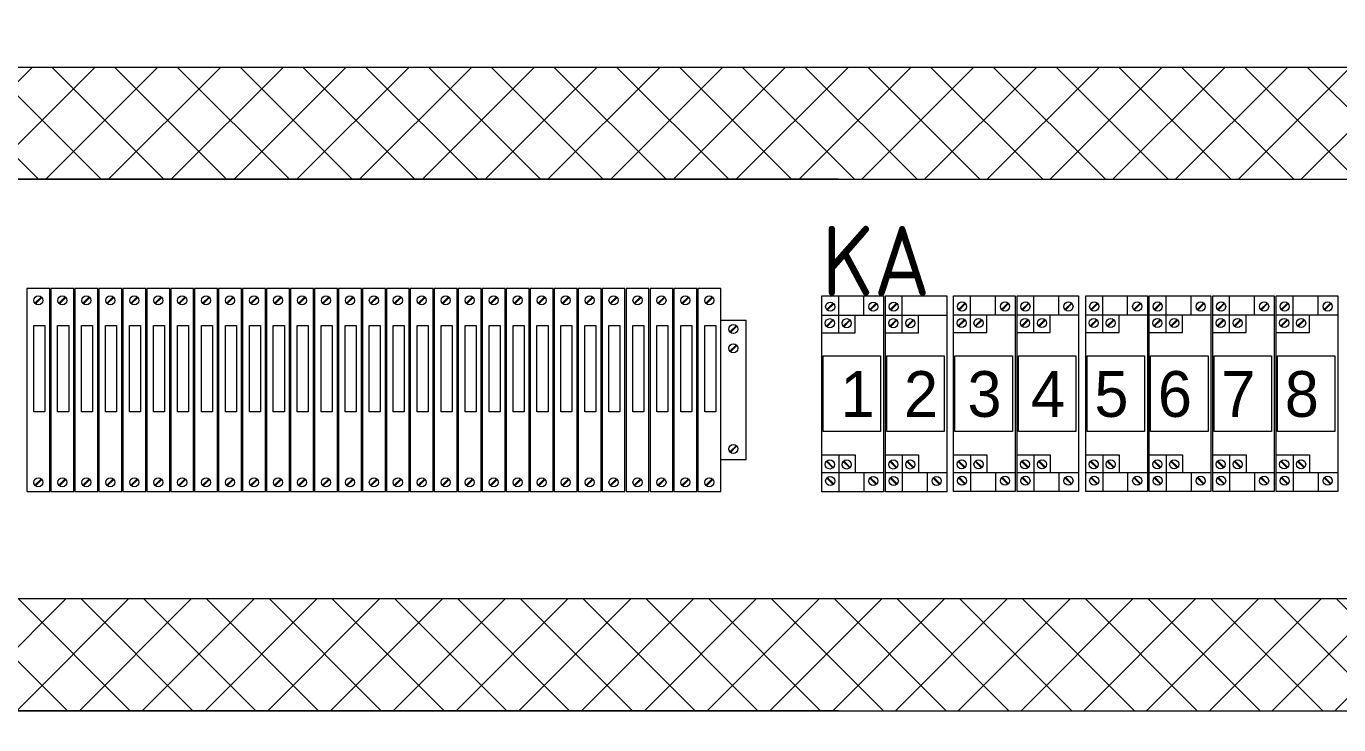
# Model space of a CAD drawing. Header units: millimetres. Extents: x 32626 to 72822, y 60047 to 123188.
# Drawn here: x 33346 to 33627.7, y 65049.9 to 65199.7 of the extents above; entities that cross this region are included whole.
import ezdxf

# ---------------------------------------------------------------- set-up
doc = ezdxf.new("R2010")
doc.units = ezdxf.units.MM
doc.header["$LTSCALE"] = 10
doc.layers.add('1轮廓实线层', color=7, linetype='Continuous', lineweight=18)
doc.layers.add('6文字层', color=3, linetype='Continuous', lineweight=18)
doc.styles.get("Standard").update_dxf_attribs({"font": 'isocp.shx', "width": 0.707, "bigfont": 'hztxt.shx'})
doc.styles.add('样式 1', font='SIMYOU.TTF', dxfattribs={"width": 0.75})

msp = doc.modelspace()

# ---------------------------------------------------------------- hatches: boundary and pattern name
at = {"layer": '1轮廓实线层'}
h = msp.add_hatch(dxfattribs=at)
h.set_pattern_fill('ANSI37', color=256, scale=3, style=0)
h.set_pattern_definition([(45, (1626.673, -2091.581), (-6.7351921, 6.7351921), []), (135, (1626.673, -2091.581), (-6.7351921, -6.7351921), [])])
h.paths.add_polyline_path([(33050.9, 64927.13), (33050.9, 65322.25), (33784.37, 65322.25), (33784.37, 64927.13)])
h.paths.add_polyline_path([(33074.32, 65298.85), (33760.95, 65298.85), (33760.95, 65190.85), (33074.32, 65190.85)], flags=16)
h.paths.add_polyline_path([(33074.3, 65166.85), (33760.97, 65166.85), (33760.97, 65076.85), (33074.3, 65076.85)], flags=16)
h.paths.add_polyline_path([(33074.3, 65052.85), (33760.97, 65052.85), (33760.97, 64951.12), (33074.3, 64951.12)], flags=16)

# ---------------------------------------------------------------- linework, layer by layer
for p, q in [((33520.37, 65190.85), (33074.3, 65190.85)), ((33760.95, 65190.85), (33074.32, 65190.85)), ((33520.37, 65166.85), (33074.3, 65166.85)), ((33074.3, 65166.85), (33760.97, 65166.85)), ((33520.37, 65076.85), (33074.3, 65076.85)), ((33760.97, 65076.85), (33074.3, 65076.85)), ((33520.37, 65052.85), (33074.3, 65052.85)), ((33074.3, 65052.85), (33760.97, 65052.85))]:
    msp.add_line(p, q, dxfattribs=at)
at = {"layer": '1轮廓实线层', "lineweight": 13}
for p, q in [((33351.11, 65143.41), (33346.19, 65143.41)), ((33346.19, 65143.41), (33346.19, 65099.91)), ((33351.11, 65099.91), (33351.11, 65143.41)), ((33356.25, 65143.41), (33351.33, 65143.41)), ((33351.33, 65143.41), (33351.33, 65099.91)), ((33356.25, 65099.91), (33356.25, 65143.41)), ((33361.39, 65143.41), (33356.47, 65143.41)), ((33356.47, 65143.41), (33356.47, 65099.91)), ((33361.39, 65099.91), (33361.39, 65143.41)), ((33366.53, 65143.41), (33361.61, 65143.41)), ((33361.61, 65143.41), (33361.61, 65099.91)), ((33366.53, 65099.91), (33366.53, 65143.41)), ((33371.68, 65143.41), (33366.76, 65143.41)), ((33366.76, 65143.41), (33366.76, 65099.91)), ((33371.68, 65099.91), (33371.68, 65143.41)), ((33376.82, 65143.41), (33371.9, 65143.41)), ((33371.9, 65143.41), (33371.9, 65099.91)), ((33376.82, 65099.91), (33376.82, 65143.41)), ((33381.96, 65143.41), (33377.04, 65143.41)), ((33377.04, 65143.41), (33377.04, 65099.91)), ((33381.96, 65099.91), (33381.96, 65143.41)), ((33387.1, 65143.41), (33382.18, 65143.41)), ((33382.18, 65143.41), (33382.18, 65099.91)), ((33387.1, 65099.91), (33387.1, 65143.41)), ((33392.24, 65143.41), (33387.32, 65143.41)), ((33387.32, 65143.41), (33387.32, 65099.91)), ((33392.24, 65099.91), (33392.24, 65143.41)), ((33397.39, 65143.41), (33392.47, 65143.41)), ((33392.47, 65143.41), (33392.47, 65099.91)), ((33397.39, 65099.91), (33397.39, 65143.41)), ((33402.53, 65143.41), (33397.61, 65143.41)), ((33397.61, 65143.41), (33397.61, 65099.91)), ((33402.53, 65099.91), (33402.53, 65143.41)), ((33407.67, 65143.41), (33402.75, 65143.41)), ((33402.75, 65143.41), (33402.75, 65099.91)), ((33407.67, 65099.91), (33407.67, 65143.41)), ((33412.81, 65143.41), (33407.89, 65143.41)), ((33407.89, 65143.41), (33407.89, 65099.91)), ((33412.81, 65099.91), (33412.81, 65143.41)), ((33417.96, 65143.41), (33413.04, 65143.41)), ((33413.04, 65143.41), (33413.04, 65099.91)), ((33417.96, 65099.91), (33417.96, 65143.41)), ((33423.1, 65143.41), (33418.18, 65143.41)), ((33418.18, 65143.41), (33418.18, 65099.91)), ((33423.1, 65099.91), (33423.1, 65143.41)), ((33428.24, 65143.41), (33423.32, 65143.41)), ((33423.32, 65143.41), (33423.32, 65099.91)), ((33428.24, 65099.91), (33428.24, 65143.41)), ((33433.38, 65143.41), (33428.46, 65143.41)), ((33428.46, 65143.41), (33428.46, 65099.91)), ((33433.38, 65099.91), (33433.38, 65143.41)), ((33438.52, 65143.41), (33433.6, 65143.41)), ((33433.6, 65143.41), (33433.6, 65099.91)), ((33438.52, 65099.91), (33438.52, 65143.41)), ((33443.67, 65143.41), (33438.75, 65143.41)), ((33438.75, 65143.41), (33438.75, 65099.91)), ((33443.67, 65099.91), (33443.67, 65143.41)), ((33448.82, 65143.41), (33443.9, 65143.41)), ((33443.9, 65143.41), (33443.9, 65099.91)), ((33448.82, 65099.91), (33448.82, 65143.41)), ((33453.97, 65143.41), (33449.05, 65143.41)), ((33449.05, 65143.41), (33449.05, 65099.91)), ((33453.97, 65099.91), (33453.97, 65143.41)), ((33459.11, 65143.41), (33454.19, 65143.41)), ((33454.19, 65143.41), (33454.19, 65099.91)), ((33459.11, 65099.91), (33459.11, 65143.41)), ((33464.25, 65143.41), (33459.33, 65143.41)), ((33459.33, 65143.41), (33459.33, 65099.91)), ((33464.25, 65099.91), (33464.25, 65143.41)), ((33469.39, 65143.41), (33464.47, 65143.41)), ((33464.47, 65143.41), (33464.47, 65099.91)), ((33469.39, 65099.91), (33469.39, 65143.41)), ((33474.53, 65143.41), (33469.61, 65143.41)), ((33469.61, 65143.41), (33469.61, 65099.91)), ((33474.53, 65099.91), (33474.53, 65143.41)), ((33479.68, 65143.41), (33474.76, 65143.41)), ((33474.76, 65143.41), (33474.76, 65099.91)), ((33479.68, 65099.91), (33479.68, 65143.41)), ((33484.82, 65143.41), (33479.9, 65143.41)), ((33479.9, 65143.41), (33479.9, 65099.91)), ((33484.82, 65099.91), (33484.82, 65143.41)), ((33489.96, 65143.41), (33485.04, 65143.41)), ((33485.04, 65143.41), (33485.04, 65099.91)), ((33489.96, 65099.91), (33489.96, 65143.41)), ((33495.1, 65143.41), (33490.18, 65143.41)), ((33490.18, 65143.41), (33490.18, 65099.91)), ((33495.1, 65099.91), (33495.1, 65143.41)), ((33347.9, 65140.25), (33349.28, 65141.63)), ((33348.02, 65140.13), (33349.4, 65141.51)), ((33353.04, 65140.25), (33354.42, 65141.63)), ((33353.16, 65140.13), (33354.54, 65141.51)), ((33358.18, 65140.25), (33359.56, 65141.63)), ((33358.3, 65140.13), (33359.68, 65141.51)), ((33363.32, 65140.25), (33364.7, 65141.63)), ((33363.44, 65140.13), (33364.82, 65141.51)), ((33368.47, 65140.25), (33369.84, 65141.63)), ((33368.59, 65140.13), (33369.97, 65141.51)), ((33373.61, 65140.25), (33374.99, 65141.63)), ((33373.73, 65140.13), (33375.11, 65141.51)), ((33378.75, 65140.25), (33380.13, 65141.63)), ((33378.87, 65140.13), (33380.25, 65141.51)), ((33383.89, 65140.25), (33385.27, 65141.63)), ((33384.01, 65140.13), (33385.39, 65141.51)), ((33389.03, 65140.25), (33390.41, 65141.63)), ((33389.16, 65140.13), (33390.53, 65141.51)), ((33394.18, 65140.25), (33395.56, 65141.63)), ((33394.3, 65140.13), (33395.68, 65141.51)), ((33399.32, 65140.25), (33400.7, 65141.63)), ((33399.44, 65140.13), (33400.82, 65141.51)), ((33404.46, 65140.25), (33405.84, 65141.63)), ((33404.58, 65140.13), (33405.96, 65141.51)), ((33409.6, 65140.25), (33410.98, 65141.63)), ((33409.72, 65140.13), (33411.1, 65141.51)), ((33414.75, 65140.25), (33416.12, 65141.63)), ((33414.87, 65140.13), (33416.25, 65141.51)), ((33419.89, 65140.25), (33421.27, 65141.63)), ((33420.01, 65140.13), (33421.39, 65141.51)), ((33425.03, 65140.25), (33426.41, 65141.63)), ((33425.15, 65140.13), (33426.53, 65141.51)), ((33430.17, 65140.25), (33431.55, 65141.63)), ((33430.29, 65140.13), (33431.67, 65141.51)), ((33435.31, 65140.25), (33436.69, 65141.63)), ((33435.44, 65140.13), (33436.81, 65141.51)), ((33440.46, 65140.25), (33441.84, 65141.63)), ((33440.58, 65140.13), (33441.96, 65141.51)), ((33445.61, 65140.25), (33446.99, 65141.63)), ((33445.73, 65140.13), (33447.11, 65141.51)), ((33450.76, 65140.25), (33452.13, 65141.63)), ((33450.88, 65140.13), (33452.26, 65141.51)), ((33455.9, 65140.25), (33457.28, 65141.63)), ((33456.02, 65140.13), (33457.4, 65141.51)), ((33461.04, 65140.25), (33462.42, 65141.63)), ((33461.16, 65140.13), (33462.54, 65141.51)), ((33466.18, 65140.25), (33467.56, 65141.63)), ((33466.3, 65140.13), (33467.68, 65141.51)), ((33471.32, 65140.25), (33472.7, 65141.63)), ((33471.45, 65140.13), (33472.82, 65141.51)), ((33476.47, 65140.25), (33477.85, 65141.63)), ((33476.59, 65140.13), (33477.97, 65141.51)), ((33481.61, 65140.25), (33482.99, 65141.63)), ((33481.73, 65140.13), (33483.11, 65141.51)), ((33486.75, 65140.25), (33488.13, 65141.63)), ((33486.87, 65140.13), (33488.25, 65141.51)), ((33491.89, 65140.25), (33493.27, 65141.63)), ((33492.01, 65140.13), (33493.39, 65141.51)), ((33516.78, 65141.84), (33529.98, 65141.84)), ((33516.78, 65099.84), (33516.78, 65141.84)), ((33517.82, 65138.89), (33519.2, 65140.27)), ((33517.95, 65138.77), (33519.32, 65140.15)), ((33520.4, 65138.43), (33520.4, 65141.84)), ((33525.75, 65137.74), (33525.75, 65141.84)), ((33527.05, 65138.89), (33528.43, 65140.27)), ((33527.17, 65138.77), (33528.55, 65140.15)), ((33529.98, 65141.84), (33529.98, 65099.84)), ((33530.4, 65141.84), (33543.6, 65141.84)), ((33530.4, 65099.84), (33530.4, 65141.84)), ((33531.44, 65138.89), (33532.82, 65140.27)), ((33531.57, 65138.77), (33532.94, 65140.15)), ((33534.02, 65138.43), (33534.02, 65141.84)), ((33543.6, 65141.84), (33543.6, 65099.84)), ((33545.06, 65141.87), (33558.26, 65141.87)), ((33545.06, 65099.87), (33545.06, 65141.87)), ((33546.1, 65138.93), (33547.48, 65140.3)), ((33546.22, 65138.8), (33547.6, 65140.18)), ((33548.68, 65138.46), (33548.68, 65141.87)), ((33554.03, 65137.77), (33554.03, 65141.87)), ((33555.33, 65138.93), (33556.71, 65140.3)), ((33555.45, 65138.8), (33556.83, 65140.18)), ((33558.26, 65141.87), (33558.26, 65099.87)), ((33558.68, 65141.87), (33571.88, 65141.87)), ((33558.68, 65099.87), (33558.68, 65141.87)), ((33559.72, 65138.93), (33561.1, 65140.3)), ((33559.84, 65138.8), (33561.22, 65140.18)), ((33562.3, 65138.46), (33562.3, 65141.87)), ((33567.65, 65137.77), (33567.65, 65141.87)), ((33568.95, 65138.93), (33570.33, 65140.3)), ((33569.07, 65138.8), (33570.45, 65140.18)), ((33571.88, 65141.87), (33571.88, 65099.87)), ((33573.43, 65141.87), (33586.63, 65141.87)), ((33573.43, 65099.87), (33573.43, 65141.87)), ((33574.47, 65138.93), (33575.85, 65140.3)), ((33574.59, 65138.8), (33575.97, 65140.18)), ((33577.05, 65138.46), (33577.05, 65141.87)), ((33582.4, 65137.77), (33582.4, 65141.87)), ((33583.7, 65138.93), (33585.08, 65140.3)), ((33583.82, 65138.8), (33585.2, 65140.18)), ((33586.63, 65141.87), (33586.63, 65099.87)), ((33587.05, 65141.87), (33600.25, 65141.87)), ((33587.05, 65099.87), (33587.05, 65141.87)), ((33588.09, 65138.93), (33589.47, 65140.3)), ((33588.21, 65138.8), (33589.59, 65140.18)), ((33590.67, 65138.46), (33590.67, 65141.87)), ((33596.02, 65137.77), (33596.02, 65141.87)), ((33597.32, 65138.93), (33598.7, 65140.3)), ((33597.44, 65138.8), (33598.82, 65140.18)), ((33600.25, 65141.87), (33600.25, 65099.87)), ((33600.67, 65141.87), (33613.87, 65141.87)), ((33600.67, 65099.87), (33600.67, 65141.87)), ((33601.71, 65138.93), (33603.09, 65140.3)), ((33601.83, 65138.8), (33603.21, 65140.18)), ((33604.29, 65138.46), (33604.29, 65141.87)), ((33609.64, 65137.77), (33609.64, 65141.87)), ((33610.94, 65138.93), (33612.32, 65140.3)), ((33611.06, 65138.8), (33612.44, 65140.18)), ((33613.87, 65141.87), (33613.87, 65099.87)), ((33614.29, 65141.87), (33627.49, 65141.87)), ((33614.29, 65099.87), (33614.29, 65141.87)), ((33615.33, 65138.93), (33616.71, 65140.3)), ((33615.45, 65138.8), (33616.83, 65140.18)), ((33617.91, 65138.46), (33617.91, 65141.87)), ((33623.26, 65137.77), (33623.26, 65141.87)), ((33624.56, 65138.93), (33625.94, 65140.3)), ((33624.68, 65138.8), (33626.06, 65140.18)), ((33627.49, 65141.87), (33627.49, 65099.87)), ((33516.78, 65137.74), (33529.98, 65137.74)), ((33520.4, 65133.93), (33520.4, 65138.43)), ((33523.91, 65133.93), (33523.91, 65137.74)), ((33530.4, 65137.74), (33543.6, 65137.74)), ((33534.02, 65133.93), (33534.02, 65138.43)), ((33537.53, 65133.93), (33537.53, 65137.74)), ((33545.06, 65137.77), (33558.26, 65137.77)), ((33548.68, 65133.96), (33548.68, 65138.46)), ((33552.18, 65133.96), (33552.18, 65137.77)), ((33558.68, 65137.77), (33571.88, 65137.77)), ((33562.3, 65133.96), (33562.3, 65138.46)), ((33565.8, 65133.96), (33565.8, 65137.77)), ((33573.43, 65137.77), (33586.63, 65137.77)), ((33577.05, 65133.96), (33577.05, 65138.46)), ((33580.56, 65133.96), (33580.56, 65137.77)), ((33587.05, 65137.77), (33600.25, 65137.77)), ((33590.67, 65133.96), (33590.67, 65138.46)), ((33594.18, 65133.96), (33594.18, 65137.77)), ((33600.67, 65137.77), (33613.87, 65137.77)), ((33604.29, 65133.96), (33604.29, 65138.46)), ((33607.8, 65133.96), (33607.8, 65137.77)), ((33614.29, 65137.77), (33627.49, 65137.77)), ((33617.91, 65133.96), (33617.91, 65138.46)), ((33621.42, 65133.96), (33621.42, 65137.77)), ((33495.1, 65136.66), (33500.5, 65136.66)), ((33495.1, 65106.66), (33495.1, 65136.66)), ((33497.05, 65134.1), (33498.43, 65135.48)), ((33497.17, 65133.98), (33498.55, 65135.35)), ((33500.5, 65106.66), (33500.5, 65136.66)), ((33517.74, 65135.35), (33519.11, 65136.73)), ((33517.86, 65135.23), (33519.24, 65136.61)), ((33521.37, 65135.35), (33522.75, 65136.73)), ((33521.49, 65135.23), (33522.87, 65136.61)), ((33531.36, 65135.35), (33532.73, 65136.73)), ((33531.48, 65135.23), (33532.86, 65136.61)), ((33534.99, 65135.35), (33536.37, 65136.73)), ((33535.11, 65135.23), (33536.49, 65136.61)), ((33546.01, 65135.39), (33547.39, 65136.76)), ((33546.13, 65135.26), (33547.51, 65136.64)), ((33549.65, 65135.39), (33551.03, 65136.76)), ((33549.77, 65135.26), (33551.15, 65136.64)), ((33559.63, 65135.39), (33561.01, 65136.76)), ((33559.75, 65135.26), (33561.13, 65136.64)), ((33563.27, 65135.39), (33564.65, 65136.76)), ((33563.39, 65135.26), (33564.77, 65136.64)), ((33574.38, 65135.39), (33575.76, 65136.76)), ((33574.5, 65135.26), (33575.88, 65136.64)), ((33578.02, 65135.39), (33579.4, 65136.76)), ((33578.14, 65135.26), (33579.52, 65136.64)), ((33588, 65135.39), (33589.38, 65136.76)), ((33588.12, 65135.26), (33589.5, 65136.64)), ((33591.64, 65135.39), (33593.02, 65136.76)), ((33591.76, 65135.26), (33593.14, 65136.64)), ((33601.62, 65135.39), (33603, 65136.76)), ((33601.74, 65135.26), (33603.12, 65136.64)), ((33605.26, 65135.39), (33606.64, 65136.76)), ((33605.38, 65135.26), (33606.76, 65136.64)), ((33615.24, 65135.39), (33616.62, 65136.76)), ((33615.36, 65135.26), (33616.74, 65136.64)), ((33618.88, 65135.39), (33620.26, 65136.76)), ((33619, 65135.26), (33620.38, 65136.64)), ((33516.78, 65133.93), (33523.91, 65133.93)), ((33530.4, 65133.93), (33537.53, 65133.93)), ((33545.06, 65133.96), (33552.18, 65133.96)), ((33558.68, 65133.96), (33565.8, 65133.96)), ((33573.43, 65133.96), (33580.56, 65133.96)), ((33587.05, 65133.96), (33594.18, 65133.96)), ((33600.67, 65133.96), (33607.8, 65133.96)), ((33614.29, 65133.96), (33621.42, 65133.96)), ((33497.05, 65129.97), (33498.43, 65131.35)), ((33497.17, 65129.85), (33498.55, 65131.23)), ((33497.05, 65108.41), (33498.43, 65109.78)), ((33497.17, 65108.28), (33498.55, 65109.66)), ((33500.5, 65106.66), (33495.1, 65106.66)), ((33516.78, 65107.75), (33523.91, 65107.75)), ((33517.74, 65106.32), (33519.11, 65104.94)), ((33517.86, 65106.44), (33519.24, 65105.06)), ((33520.4, 65107.75), (33520.4, 65103.25)), ((33521.37, 65106.32), (33522.75, 65104.94)), ((33521.49, 65106.44), (33522.87, 65105.06)), ((33523.91, 65107.75), (33523.91, 65103.94)), ((33530.4, 65107.75), (33537.53, 65107.75)), ((33531.36, 65106.32), (33532.73, 65104.94)), ((33531.48, 65106.44), (33532.86, 65105.06)), ((33534.02, 65107.75), (33534.02, 65103.25)), ((33534.99, 65106.32), (33536.37, 65104.94)), ((33535.11, 65106.44), (33536.49, 65105.06)), ((33537.53, 65107.75), (33537.53, 65103.94)), ((33545.06, 65107.78), (33552.18, 65107.78)), ((33546.01, 65106.36), (33547.39, 65104.98)), ((33546.13, 65106.48), (33547.51, 65105.1)), ((33548.68, 65107.78), (33548.68, 65103.28)), ((33549.65, 65106.36), (33551.03, 65104.98)), ((33549.77, 65106.48), (33551.15, 65105.1)), ((33552.18, 65107.78), (33552.18, 65103.97)), ((33558.68, 65107.78), (33565.8, 65107.78)), ((33559.63, 65106.36), (33561.01, 65104.98)), ((33559.75, 65106.48), (33561.13, 65105.1)), ((33562.3, 65107.78), (33562.3, 65103.28)), ((33563.27, 65106.36), (33564.65, 65104.98)), ((33563.39, 65106.48), (33564.77, 65105.1)), ((33565.8, 65107.78), (33565.8, 65103.97)), ((33573.43, 65107.78), (33580.56, 65107.78)), ((33574.38, 65106.36), (33575.76, 65104.98)), ((33574.5, 65106.48), (33575.88, 65105.1)), ((33577.05, 65107.78), (33577.05, 65103.28)), ((33578.02, 65106.36), (33579.4, 65104.98)), ((33578.14, 65106.48), (33579.52, 65105.1)), ((33580.56, 65107.78), (33580.56, 65103.97)), ((33587.05, 65107.78), (33594.18, 65107.78)), ((33588, 65106.36), (33589.38, 65104.98)), ((33588.12, 65106.48), (33589.5, 65105.1)), ((33590.67, 65107.78), (33590.67, 65103.28)), ((33591.64, 65106.36), (33593.02, 65104.98)), ((33591.76, 65106.48), (33593.14, 65105.1)), ((33594.18, 65107.78), (33594.18, 65103.97)), ((33600.67, 65107.78), (33607.8, 65107.78)), ((33601.62, 65106.36), (33603, 65104.98)), ((33601.74, 65106.48), (33603.12, 65105.1)), ((33604.29, 65107.78), (33604.29, 65103.28)), ((33605.26, 65106.36), (33606.64, 65104.98)), ((33605.38, 65106.48), (33606.76, 65105.1)), ((33607.8, 65107.78), (33607.8, 65103.97)), ((33614.29, 65107.78), (33621.42, 65107.78)), ((33615.24, 65106.36), (33616.62, 65104.98)), ((33615.36, 65106.48), (33616.74, 65105.1)), ((33617.91, 65107.78), (33617.91, 65103.28)), ((33618.88, 65106.36), (33620.26, 65104.98)), ((33619, 65106.48), (33620.38, 65105.1)), ((33621.42, 65107.78), (33621.42, 65103.97)), ((33516.78, 65103.94), (33529.98, 65103.94)), ((33525.75, 65103.94), (33525.75, 65099.84)), ((33530.4, 65103.94), (33543.6, 65103.94)), ((33539.37, 65103.94), (33539.37, 65099.84)), ((33545.06, 65103.97), (33558.26, 65103.97)), ((33554.03, 65103.97), (33554.03, 65099.87)), ((33558.68, 65103.97), (33571.88, 65103.97)), ((33567.65, 65103.97), (33567.65, 65099.87)), ((33573.43, 65103.97), (33586.63, 65103.97)), ((33582.4, 65103.97), (33582.4, 65099.87)), ((33587.05, 65103.97), (33600.25, 65103.97)), ((33596.02, 65103.97), (33596.02, 65099.87)), ((33600.67, 65103.97), (33613.87, 65103.97)), ((33609.64, 65103.97), (33609.64, 65099.87)), ((33614.29, 65103.97), (33627.49, 65103.97)), ((33623.26, 65103.97), (33623.26, 65099.87)), ((33347.9, 65101.23), (33349.28, 65102.6)), ((33348.02, 65101.1), (33349.4, 65102.48)), ((33353.04, 65101.23), (33354.42, 65102.6)), ((33353.16, 65101.1), (33354.54, 65102.48)), ((33358.18, 65101.23), (33359.56, 65102.6)), ((33358.3, 65101.1), (33359.68, 65102.48)), ((33363.32, 65101.23), (33364.7, 65102.6)), ((33363.44, 65101.1), (33364.82, 65102.48)), ((33368.47, 65101.23), (33369.84, 65102.6)), ((33368.59, 65101.1), (33369.97, 65102.48)), ((33373.61, 65101.23), (33374.99, 65102.6)), ((33373.73, 65101.1), (33375.11, 65102.48)), ((33378.75, 65101.23), (33380.13, 65102.6)), ((33378.87, 65101.1), (33380.25, 65102.48)), ((33383.89, 65101.23), (33385.27, 65102.6)), ((33384.01, 65101.1), (33385.39, 65102.48)), ((33389.03, 65101.23), (33390.41, 65102.6)), ((33389.16, 65101.1), (33390.53, 65102.48)), ((33394.18, 65101.23), (33395.56, 65102.6)), ((33394.3, 65101.1), (33395.68, 65102.48)), ((33399.32, 65101.23), (33400.7, 65102.6)), ((33399.44, 65101.1), (33400.82, 65102.48)), ((33404.46, 65101.23), (33405.84, 65102.6)), ((33404.58, 65101.1), (33405.96, 65102.48)), ((33409.6, 65101.23), (33410.98, 65102.6)), ((33409.72, 65101.1), (33411.1, 65102.48)), ((33414.75, 65101.23), (33416.12, 65102.6)), ((33414.87, 65101.1), (33416.25, 65102.48)), ((33419.89, 65101.23), (33421.27, 65102.6)), ((33420.01, 65101.1), (33421.39, 65102.48)), ((33425.03, 65101.23), (33426.41, 65102.6)), ((33425.15, 65101.1), (33426.53, 65102.48)), ((33430.17, 65101.23), (33431.55, 65102.6)), ((33430.29, 65101.1), (33431.67, 65102.48)), ((33435.31, 65101.23), (33436.69, 65102.6)), ((33435.44, 65101.1), (33436.81, 65102.48)), ((33440.46, 65101.23), (33441.84, 65102.6)), ((33440.58, 65101.1), (33441.96, 65102.48)), ((33445.61, 65101.23), (33446.99, 65102.6)), ((33445.73, 65101.1), (33447.11, 65102.48)), ((33450.76, 65101.23), (33452.13, 65102.6)), ((33450.88, 65101.1), (33452.26, 65102.48)), ((33455.9, 65101.23), (33457.28, 65102.6)), ((33456.02, 65101.1), (33457.4, 65102.48)), ((33461.04, 65101.23), (33462.42, 65102.6)), ((33461.16, 65101.1), (33462.54, 65102.48)), ((33466.18, 65101.23), (33467.56, 65102.6)), ((33466.3, 65101.1), (33467.68, 65102.48)), ((33471.32, 65101.23), (33472.7, 65102.6)), ((33471.45, 65101.1), (33472.82, 65102.48)), ((33476.47, 65101.23), (33477.85, 65102.6)), ((33476.59, 65101.1), (33477.97, 65102.48)), ((33481.61, 65101.23), (33482.99, 65102.6)), ((33481.73, 65101.1), (33483.11, 65102.48)), ((33486.75, 65101.23), (33488.13, 65102.6)), ((33486.87, 65101.1), (33488.25, 65102.48)), ((33491.89, 65101.23), (33493.27, 65102.6)), ((33492.01, 65101.1), (33493.39, 65102.48)), ((33517.82, 65102.78), (33519.2, 65101.4)), ((33517.95, 65102.9), (33519.32, 65101.52)), ((33520.4, 65103.25), (33520.4, 65099.84)), ((33527.05, 65102.78), (33528.43, 65101.4)), ((33527.17, 65102.9), (33528.55, 65101.52)), ((33531.44, 65102.78), (33532.82, 65101.4)), ((33531.57, 65102.9), (33532.94, 65101.52)), ((33534.02, 65103.25), (33534.02, 65099.84)), ((33540.67, 65102.78), (33542.05, 65101.4)), ((33540.79, 65102.9), (33542.17, 65101.52)), ((33546.1, 65102.81), (33547.48, 65101.44)), ((33546.22, 65102.94), (33547.6, 65101.56)), ((33548.68, 65103.28), (33548.68, 65099.87)), ((33555.33, 65102.81), (33556.71, 65101.44)), ((33555.45, 65102.94), (33556.83, 65101.56)), ((33559.72, 65102.81), (33561.1, 65101.44)), ((33559.84, 65102.94), (33561.22, 65101.56)), ((33562.3, 65103.28), (33562.3, 65099.87)), ((33568.95, 65102.81), (33570.33, 65101.44)), ((33569.07, 65102.94), (33570.45, 65101.56)), ((33574.47, 65102.81), (33575.85, 65101.44)), ((33574.59, 65102.94), (33575.97, 65101.56)), ((33577.05, 65103.28), (33577.05, 65099.87)), ((33583.7, 65102.81), (33585.08, 65101.44)), ((33583.82, 65102.94), (33585.2, 65101.56)), ((33588.09, 65102.81), (33589.47, 65101.44)), ((33588.21, 65102.94), (33589.59, 65101.56)), ((33590.67, 65103.28), (33590.67, 65099.87)), ((33597.32, 65102.81), (33598.7, 65101.44)), ((33597.44, 65102.94), (33598.82, 65101.56)), ((33601.71, 65102.81), (33603.09, 65101.44)), ((33601.83, 65102.94), (33603.21, 65101.56)), ((33604.29, 65103.28), (33604.29, 65099.87)), ((33610.94, 65102.81), (33612.32, 65101.44)), ((33611.06, 65102.94), (33612.44, 65101.56)), ((33615.33, 65102.81), (33616.71, 65101.44)), ((33615.45, 65102.94), (33616.83, 65101.56)), ((33617.91, 65103.28), (33617.91, 65099.87)), ((33624.56, 65102.81), (33625.94, 65101.44)), ((33624.68, 65102.94), (33626.06, 65101.56)), ((33346.19, 65099.91), (33351.11, 65099.91)), ((33351.33, 65099.91), (33356.25, 65099.91)), ((33356.47, 65099.91), (33361.39, 65099.91)), ((33361.61, 65099.91), (33366.53, 65099.91)), ((33366.76, 65099.91), (33371.68, 65099.91)), ((33371.9, 65099.91), (33376.82, 65099.91)), ((33377.04, 65099.91), (33381.96, 65099.91)), ((33382.18, 65099.91), (33387.1, 65099.91)), ((33387.32, 65099.91), (33392.24, 65099.91)), ((33392.47, 65099.91), (33397.39, 65099.91)), ((33397.61, 65099.91), (33402.53, 65099.91)), ((33402.75, 65099.91), (33407.67, 65099.91)), ((33407.89, 65099.91), (33412.81, 65099.91)), ((33413.04, 65099.91), (33417.96, 65099.91)), ((33418.18, 65099.91), (33423.1, 65099.91)), ((33423.32, 65099.91), (33428.24, 65099.91)), ((33428.46, 65099.91), (33433.38, 65099.91)), ((33433.6, 65099.91), (33438.52, 65099.91)), ((33438.75, 65099.91), (33443.67, 65099.91)), ((33443.9, 65099.91), (33448.82, 65099.91)), ((33449.05, 65099.91), (33453.97, 65099.91)), ((33454.19, 65099.91), (33459.11, 65099.91)), ((33459.33, 65099.91), (33464.25, 65099.91)), ((33464.47, 65099.91), (33469.39, 65099.91)), ((33469.61, 65099.91), (33474.53, 65099.91)), ((33474.76, 65099.91), (33479.68, 65099.91)), ((33479.9, 65099.91), (33484.82, 65099.91)), ((33485.04, 65099.91), (33489.96, 65099.91)), ((33490.18, 65099.91), (33495.1, 65099.91)), ((33529.98, 65099.84), (33516.78, 65099.84)), ((33543.6, 65099.84), (33530.4, 65099.84)), ((33558.26, 65099.87), (33545.06, 65099.87)), ((33571.88, 65099.87), (33558.68, 65099.87)), ((33586.63, 65099.87), (33573.43, 65099.87)), ((33600.25, 65099.87), (33587.05, 65099.87)), ((33613.87, 65099.87), (33600.67, 65099.87)), ((33627.49, 65099.87), (33614.29, 65099.87))]:
    msp.add_line(p, q, dxfattribs=at)
for points in [[(33347.64, 65135.52), (33350, 65135.52), (33350, 65116.95), (33347.64, 65116.95)], [(33352.78, 65135.52), (33355.15, 65135.52), (33355.15, 65116.95), (33352.78, 65116.95)], [(33357.92, 65135.52), (33360.29, 65135.52), (33360.29, 65116.95), (33357.92, 65116.95)], [(33363.06, 65135.52), (33365.43, 65135.52), (33365.43, 65116.95), (33363.06, 65116.95)], [(33368.21, 65135.52), (33370.57, 65135.52), (33370.57, 65116.95), (33368.21, 65116.95)], [(33373.35, 65135.52), (33375.72, 65135.52), (33375.72, 65116.95), (33373.35, 65116.95)], [(33378.49, 65135.52), (33380.86, 65135.52), (33380.86, 65116.95), (33378.49, 65116.95)], [(33383.63, 65135.52), (33386, 65135.52), (33386, 65116.95), (33383.63, 65116.95)], [(33388.78, 65135.52), (33391.14, 65135.52), (33391.14, 65116.95), (33388.78, 65116.95)], [(33393.92, 65135.52), (33396.28, 65135.52), (33396.28, 65116.95), (33393.92, 65116.95)], [(33399.06, 65135.52), (33401.43, 65135.52), (33401.43, 65116.95), (33399.06, 65116.95)], [(33404.2, 65135.52), (33406.57, 65135.52), (33406.57, 65116.95), (33404.2, 65116.95)], [(33409.34, 65135.52), (33411.71, 65135.52), (33411.71, 65116.95), (33409.34, 65116.95)], [(33414.49, 65135.52), (33416.85, 65135.52), (33416.85, 65116.95), (33414.49, 65116.95)], [(33419.63, 65135.52), (33422, 65135.52), (33422, 65116.95), (33419.63, 65116.95)], [(33424.77, 65135.52), (33427.14, 65135.52), (33427.14, 65116.95), (33424.77, 65116.95)], [(33429.91, 65135.52), (33432.28, 65135.52), (33432.28, 65116.95), (33429.91, 65116.95)], [(33435.06, 65135.52), (33437.42, 65135.52), (33437.42, 65116.95), (33435.06, 65116.95)], [(33440.2, 65135.52), (33442.56, 65135.52), (33442.56, 65116.95), (33440.2, 65116.95)], [(33445.35, 65135.52), (33447.72, 65135.52), (33447.72, 65116.95), (33445.35, 65116.95)], [(33450.5, 65135.52), (33452.86, 65135.52), (33452.86, 65116.95), (33450.5, 65116.95)], [(33455.64, 65135.52), (33458.01, 65135.52), (33458.01, 65116.95), (33455.64, 65116.95)], [(33460.78, 65135.52), (33463.15, 65135.52), (33463.15, 65116.95), (33460.78, 65116.95)], [(33465.92, 65135.52), (33468.29, 65135.52), (33468.29, 65116.95), (33465.92, 65116.95)], [(33471.07, 65135.52), (33473.43, 65135.52), (33473.43, 65116.95), (33471.07, 65116.95)], [(33476.21, 65135.52), (33478.57, 65135.52), (33478.57, 65116.95), (33476.21, 65116.95)], [(33481.35, 65135.52), (33483.72, 65135.52), (33483.72, 65116.95), (33481.35, 65116.95)], [(33486.49, 65135.52), (33488.86, 65135.52), (33488.86, 65116.95), (33486.49, 65116.95)], [(33491.63, 65135.52), (33494, 65135.52), (33494, 65116.95), (33491.63, 65116.95)], [(33517.08, 65128.95), (33529.38, 65128.95), (33529.38, 65112.73), (33517.08, 65112.73)], [(33530.7, 65128.95), (33543, 65128.95), (33543, 65112.73), (33530.7, 65112.73)], [(33545.35, 65128.98), (33557.66, 65128.98), (33557.66, 65112.76), (33545.35, 65112.76)], [(33558.97, 65128.98), (33571.28, 65128.98), (33571.28, 65112.76), (33558.97, 65112.76)], [(33573.72, 65128.98), (33586.03, 65128.98), (33586.03, 65112.76), (33573.72, 65112.76)], [(33587.34, 65128.98), (33599.65, 65128.98), (33599.65, 65112.76), (33587.34, 65112.76)], [(33600.96, 65128.98), (33613.27, 65128.98), (33613.27, 65112.76), (33600.96, 65112.76)], [(33614.58, 65128.98), (33626.89, 65128.98), (33626.89, 65112.76), (33614.58, 65112.76)]]:
    msp.add_lwpolyline(points, close=True, dxfattribs=at)
for centre in [(33348.65, 65140.88), (33353.79, 65140.88), (33358.93, 65140.88), (33364.07, 65140.88), (33369.22, 65140.88), (33374.36, 65140.88), (33379.5, 65140.88), (33384.64, 65140.88), (33389.78, 65140.88), (33394.93, 65140.88), (33400.07, 65140.88), (33405.21, 65140.88), (33410.35, 65140.88), (33415.5, 65140.88), (33420.64, 65140.88), (33425.78, 65140.88), (33430.92, 65140.88), (33436.06, 65140.88), (33441.21, 65140.88), (33446.36, 65140.88), (33451.51, 65140.88), (33456.65, 65140.88), (33461.79, 65140.88), (33466.93, 65140.88), (33472.07, 65140.88), (33477.22, 65140.88), (33482.36, 65140.88), (33487.5, 65140.88), (33492.64, 65140.88), (33518.57, 65139.52), (33527.8, 65139.52), (33532.19, 65139.52), (33546.85, 65139.56), (33556.08, 65139.56), (33560.47, 65139.56), (33569.7, 65139.56), (33575.22, 65139.56), (33584.45, 65139.56), (33588.84, 65139.56), (33598.07, 65139.56), (33602.46, 65139.56), (33611.69, 65139.56), (33616.08, 65139.56), (33625.31, 65139.56), (33497.8, 65134.73), (33518.49, 65135.98), (33522.12, 65135.98), (33532.11, 65135.98), (33535.74, 65135.98), (33546.76, 65136.01), (33550.4, 65136.01), (33560.38, 65136.01), (33564.02, 65136.01), (33575.13, 65136.01), (33578.77, 65136.01), (33588.75, 65136.01), (33592.39, 65136.01), (33602.37, 65136.01), (33606.01, 65136.01), (33615.99, 65136.01), (33619.63, 65136.01), (33497.8, 65130.6), (33497.8, 65109.03), (33518.49, 65105.69), (33522.12, 65105.69), (33532.11, 65105.69), (33535.74, 65105.69), (33546.76, 65105.73), (33550.4, 65105.73), (33560.38, 65105.73), (33564.02, 65105.73), (33575.13, 65105.73), (33578.77, 65105.73), (33588.75, 65105.73), (33592.39, 65105.73), (33602.37, 65105.73), (33606.01, 65105.73), (33615.99, 65105.73), (33619.63, 65105.73), (33348.65, 65101.85), (33353.79, 65101.85), (33358.93, 65101.85), (33364.07, 65101.85), (33369.22, 65101.85), (33374.36, 65101.85), (33379.5, 65101.85), (33384.64, 65101.85), (33389.78, 65101.85), (33394.93, 65101.85), (33400.07, 65101.85), (33405.21, 65101.85), (33410.35, 65101.85), (33415.5, 65101.85), (33420.64, 65101.85), (33425.78, 65101.85), (33430.92, 65101.85), (33436.06, 65101.85), (33441.21, 65101.85), (33446.36, 65101.85), (33451.51, 65101.85), (33456.65, 65101.85), (33461.79, 65101.85), (33466.93, 65101.85), (33472.07, 65101.85), (33477.22, 65101.85), (33482.36, 65101.85), (33487.5, 65101.85), (33492.64, 65101.85), (33518.57, 65102.15), (33527.8, 65102.15), (33532.19, 65102.15), (33541.42, 65102.15), (33546.85, 65102.19), (33556.08, 65102.19), (33560.47, 65102.19), (33569.7, 65102.19), (33575.22, 65102.19), (33584.45, 65102.19), (33588.84, 65102.19), (33598.07, 65102.19), (33602.46, 65102.19), (33611.69, 65102.19), (33616.08, 65102.19), (33625.31, 65102.19)]:
    msp.add_circle(centre, 0.975, dxfattribs=at)

# ---------------------------------------------------------------- texts
at = {"layer": '6文字层'}
msp.add_text('KA', height=15, dxfattribs=at).set_placement((33516.78, 65141.84))
at = {"layer": '6文字层', "style": '样式 1'}
for s, p in [('1', (33520.79, 65115.89)), ('2', (33534.41, 65115.89)), ('3', (33548.03, 65115.89)), ('4', (33561.65, 65115.89)), ('5', (33575.27, 65115.89)), ('6', (33588.89, 65115.89)), ('7', (33602.51, 65115.89)), ('8', (33616.13, 65115.89))]:
    msp.add_text(s, height=9.82, dxfattribs=at).set_placement(p)

doc.saveas('drawing.dxf')
